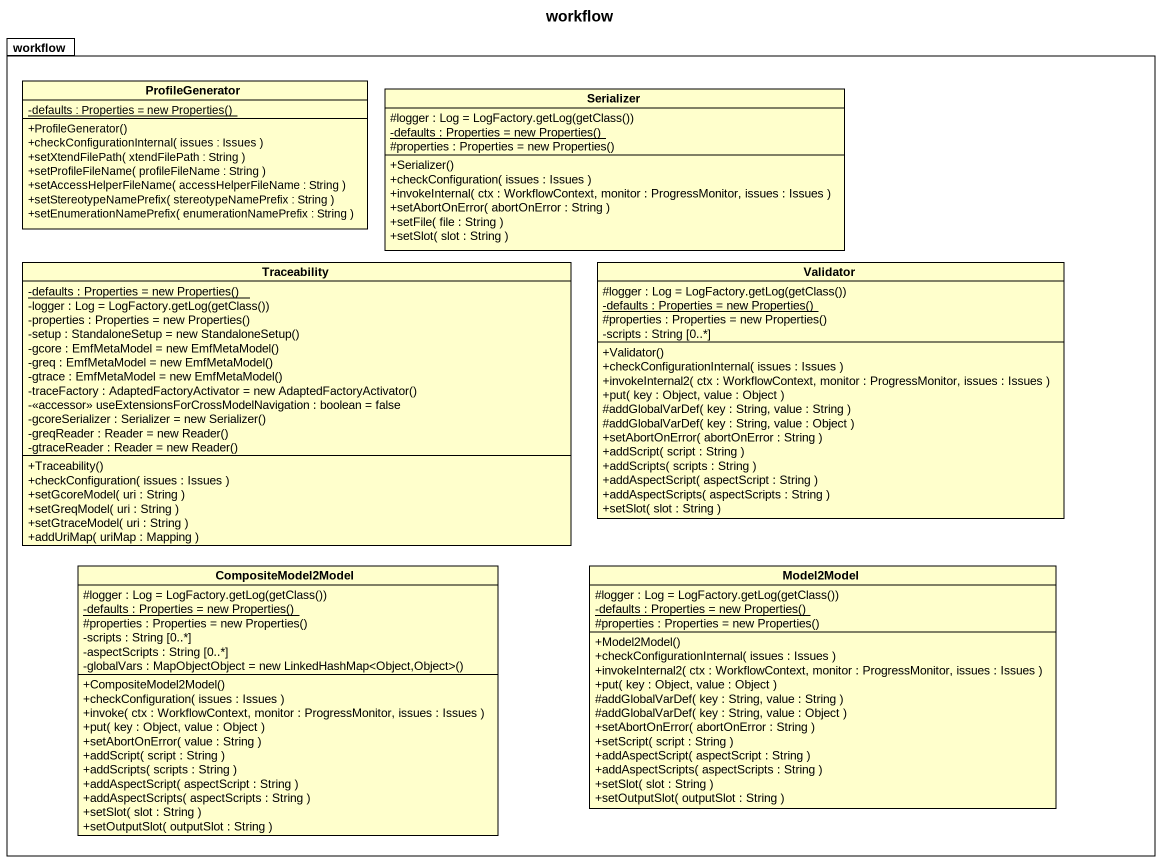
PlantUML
@startuml
title workflow
hide circle
hide empty members
skinparam classAttributeIconSize 0
package workflow {
  class ProfileGenerator {
    {static} {field} -defaults : Properties = new Properties()
    +ProfileGenerator()
    +checkConfigurationInternal( issues : Issues )
    +setXtendFilePath( xtendFilePath : String )
    +setProfileFileName( profileFileName : String )
    +setAccessHelperFileName( accessHelperFileName : String )
    +setStereotypeNamePrefix( stereotypeNamePrefix : String )
    +setEnumerationNamePrefix( enumerationNamePrefix : String )
  }
  class Serializer {
    {field} #logger : Log = LogFactory.getLog(getClass())
    {static} {field} -defaults : Properties = new Properties()
    {field} #properties : Properties = new Properties()
    +Serializer()
    +checkConfiguration( issues : Issues )
    +invokeInternal( ctx : WorkflowContext, monitor : ProgressMonitor, issues : Issues )
    +setAbortOnError( abortOnError : String )
    +setFile( file : String )
    +setSlot( slot : String )
  }
  class Traceability {
    {static} {field} -defaults : Properties = new Properties()
    {field} -logger : Log = LogFactory.getLog(getClass())
    {field} -properties : Properties = new Properties()
    {field} -setup : StandaloneSetup = new StandaloneSetup()
    {field} -gcore : EmfMetaModel = new EmfMetaModel()
    {field} -greq : EmfMetaModel = new EmfMetaModel()
    {field} -gtrace : EmfMetaModel = new EmfMetaModel()
    {field} -traceFactory : AdaptedFactoryActivator = new AdaptedFactoryActivator()
    -<<accessor>> useExtensionsForCrossModelNavigation : boolean = false
    {field} -gcoreSerializer : Serializer = new Serializer()
    {field} -greqReader : Reader = new Reader()
    {field} -gtraceReader : Reader = new Reader()
    +Traceability()
    +checkConfiguration( issues : Issues )
    +setGcoreModel( uri : String )
    +setGreqModel( uri : String )
    +setGtraceModel( uri : String )
    +addUriMap( uriMap : Mapping )
  }
  class Validator {
    {field} #logger : Log = LogFactory.getLog(getClass())
    {static} {field} -defaults : Properties = new Properties()
    {field} #properties : Properties = new Properties()
    -scripts : String [0..*]
    +Validator()
    +checkConfigurationInternal( issues : Issues )
    +invokeInternal2( ctx : WorkflowContext, monitor : ProgressMonitor, issues : Issues )
    +put( key : Object, value : Object )
    #addGlobalVarDef( key : String, value : String )
    #addGlobalVarDef( key : String, value : Object )
    +setAbortOnError( abortOnError : String )
    +addScript( script : String )
    +addScripts( scripts : String )
    +addAspectScript( aspectScript : String )
    +addAspectScripts( aspectScripts : String )
    +setSlot( slot : String )
  }
  class CompositeModel2Model {
    {field} #logger : Log = LogFactory.getLog(getClass())
    {static} {field} -defaults : Properties = new Properties()
    {field} #properties : Properties = new Properties()
    -scripts : String [0..*]
    -aspectScripts : String [0..*]
    {field} -globalVars : MapObjectObject = new LinkedHashMap<Object,Object>()
    +CompositeModel2Model()
    +checkConfiguration( issues : Issues )
    +invoke( ctx : WorkflowContext, monitor : ProgressMonitor, issues : Issues )
    +put( key : Object, value : Object )
    +setAbortOnError( value : String )
    +addScript( script : String )
    +addScripts( scripts : String )
    +addAspectScript( aspectScript : String )
    +addAspectScripts( aspectScripts : String )
    +setSlot( slot : String )
    +setOutputSlot( outputSlot : String )
  }
  class Model2Model {
    {field} #logger : Log = LogFactory.getLog(getClass())
    {static} {field} -defaults : Properties = new Properties()
    {field} #properties : Properties = new Properties()
    +Model2Model()
    +checkConfigurationInternal( issues : Issues )
    +invokeInternal2( ctx : WorkflowContext, monitor : ProgressMonitor, issues : Issues )
    +put( key : Object, value : Object )
    #addGlobalVarDef( key : String, value : String )
    #addGlobalVarDef( key : String, value : Object )
    +setAbortOnError( abortOnError : String )
    +setScript( script : String )
    +addAspectScript( aspectScript : String )
    +addAspectScripts( aspectScripts : String )
    +setSlot( slot : String )
    +setOutputSlot( outputSlot : String )
  }
}
@enduml
